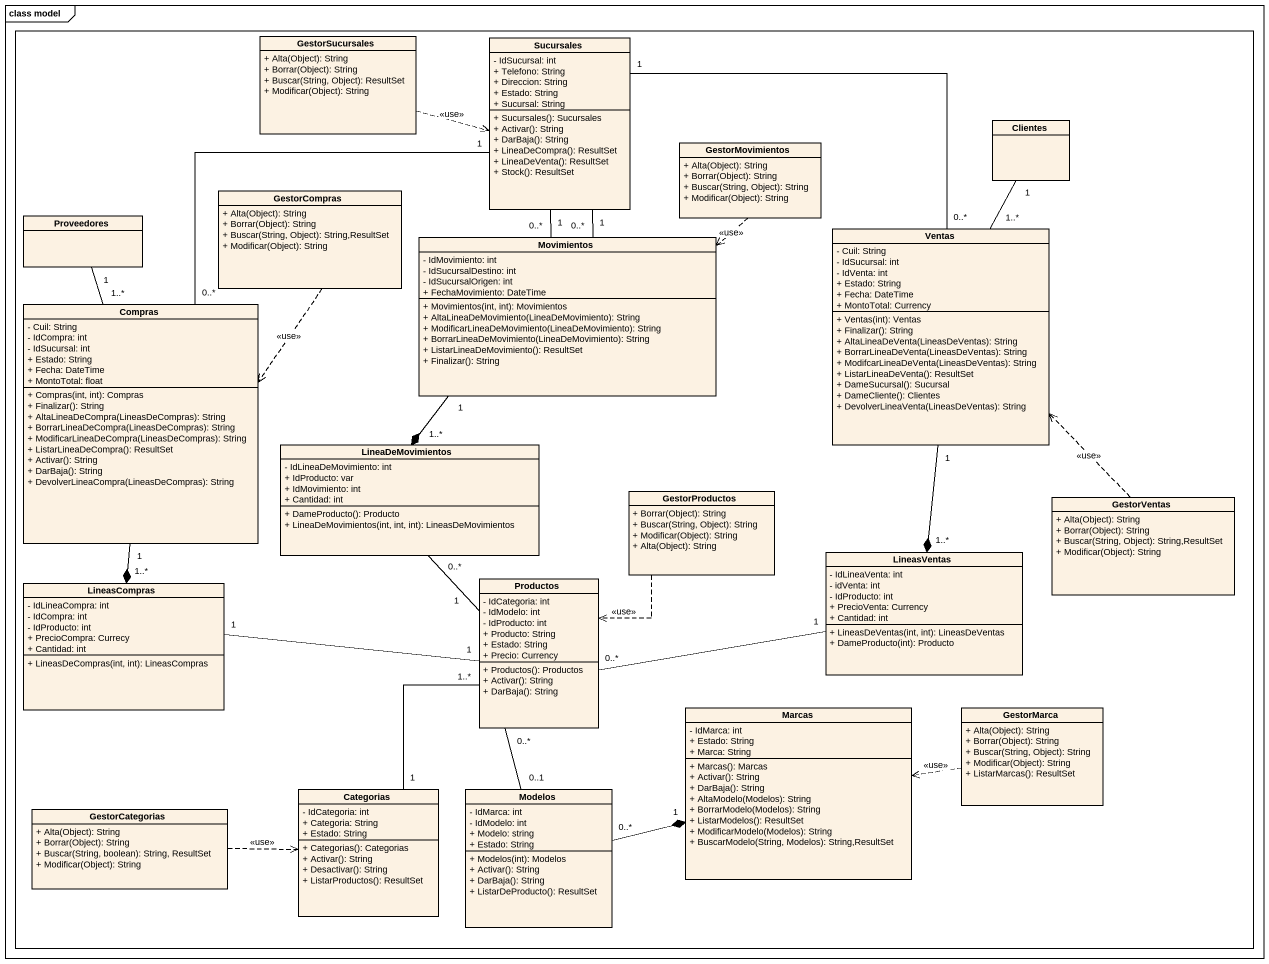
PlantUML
@startuml
mainframe class model
hide circle
hide empty members
skinparam classAttributeIconSize 0
rectangle " " as rectangle1 #FFFFFF {
  class GestorSucursales {
    + Alta(Object): String
    + Borrar(Object): String
    + Buscar(String, Object): ResultSet
    + Modificar(Object): String
  }
  class Sucursales {
    - IdSucursal: int
    + Telefono: String
    + Direccion: String
    + Estado: String
    + Sucursal: String
    + Sucursales(): Sucursales
    + Activar(): String
    + DarBaja(): String
    + LineaDeCompra(): ResultSet
    + LineaDeVenta(): ResultSet
    + Stock(): ResultSet
  }
  class GestorMovimientos {
    + Alta(Object): String
    + Borrar(Object): String
    + Buscar(String, Object): String
    + Modificar(Object): String
  }
  class Clientes
  class GestorCompras {
    + Alta(Object): String
    + Borrar(Object): String
    + Buscar(String, Object): String,ResultSet
    + Modificar(Object): String
  }
  class Proveedores
  class Ventas {
    - Cuil: String
    - IdSucursal: int
    - IdVenta: int
    + Estado: String
    + Fecha: DateTime
    + MontoTotal: Currency
    + Ventas(int): Ventas
    + Finalizar(): String
    + AltaLineaDeVenta(LineasDeVentas): String
    + BorrarLineaDeVenta(LineasDeVentas): String
    + ModifcarLineaDeVenta(LineasDeVentas): String
    + ListarLineaDeVenta(): ResultSet
    + DameSucursal(): Sucursal
    + DameCliente(): Clientes
    + DevolverLineaVenta(LineasDeVentas): String
  }
  class Movimientos {
    - IdMovimiento: int
    - IdSucursalDestino: int
    - IdSucursalOrigen: int
    + FechaMovimiento: DateTime
    + Movimientos(int, int): Movimientos
    + AltaLineaDeMovimiento(LineaDeMovimiento): String
    + ModificarLineaDeMovimiento(LineaDeMovimiento): String
    + BorrarLineaDeMovimiento(LineaDeMovimiento): String
    + ListarLineaDeMovimiento(): ResultSet
    + Finalizar(): String
  }
  class Compras {
    - Cuil: String
    - IdCompra: int
    - IdSucursal: int
    + Estado: String
    + Fecha: DateTime
    + MontoTotal: float
    + Compras(int, int): Compras
    + Finalizar(): String
    + AltaLineaDeCompra(LineasDeCompras): String
    + BorrarLineaDeCompra(LineasDeCompras): String
    + ModificarLineaDeCompra(LineasDeCompras): String
    + ListarLineaDeCompra(): ResultSet
    + Activar(): String
    + DarBaja(): String
    + DevolverLineaCompra(LineasDeCompras): String
  }
  class LineaDeMovimientos {
    - IdLineaDeMovimiento: int
    + IdProducto: var
    + IdMovimiento: int
    + Cantidad: int
    + DameProducto(): Producto
    + LineaDeMovimientos(int, int, int): LineasDeMovimientos
  }
  class GestorProductos {
    + Borrar(Object): String
    + Buscar(String, Object): String
    + Modificar(Object): String
    + Alta(Object): String
  }
  class GestorVentas {
    + Alta(Object): String
    + Borrar(Object): String
    + Buscar(String, Object): String,ResultSet
    + Modificar(Object): String
  }
  class LineasVentas {
    - IdLineaVenta: int
    - idVenta: int
    - IdProducto: int
    + PrecioVenta: Currency
    + Cantidad: int
    + LineasDeVentas(int, int): LineasDeVentas
    + DameProducto(int): Producto
  }
  class LineasCompras {
    - IdLineaCompra: int
    - IdCompra: int
    - IdProducto: int
    + PrecioCompra: Currecy
    + Cantidad: int
    + LineasDeCompras(int, int): LineasCompras
  }
  class Productos {
    - IdCategoria: int
    - IdModelo: int
    - IdProducto: int
    + Producto: String
    + Estado: String
    + Precio: Currency
    + Productos(): Productos
    + Activar(): String
    + DarBaja(): String
  }
  class Marcas {
    - IdMarca: int
    + Estado: String
    + Marca: String
    + Marcas(): Marcas
    + Activar(): String
    + DarBaja(): String
    + AltaModelo(Modelos): String
    + BorrarModelo(Modelos): String
    + ListarModelos(): ResultSet
    + ModificarModelo(Modelos): String
    + BuscarModelo(String, Modelos): String,ResultSet
  }
  class GestorMarca {
    + Alta(Object): String
    + Borrar(Object): String
    + Buscar(String, Object): String
    + Modificar(Object): String
    + ListarMarcas(): ResultSet
  }
  class GestorCategorias {
    + Alta(Object): String
    + Borrar(Object): String
    + Buscar(String, boolean): String, ResultSet
    + Modificar(Object): String
  }
  class Categorias {
    - IdCategoria: int
    + Categoria: String
    + Estado: String
    + Categorias(): Categorias
    + Activar(): String
    + Desactivar(): String
    + ListarProductos(): ResultSet
  }
  class Modelos {
    - IdMarca: int
    - IdModelo: int
    + Modelo: string
    + Estado: String
    + Modelos(int): Modelos
    + Activar(): String
    + DarBaja(): String
    + ListarDeProducto(): ResultSet
  }
}
GestorSucursales .right.> Sucursales : <<use>>
Sucursales "1" -right- "0..*" Ventas
Sucursales "1" -- "0..*" Movimientos
Sucursales "1" -- "0..*" Movimientos
GestorMovimientos ..> Movimientos : <<use>>
Clientes "1" -- "1..*" Ventas
GestorCompras ..> Compras : <<use>>
Proveedores "1" -- "1..*" Compras
Ventas "1" --* "1..*" LineasVentas
Movimientos "1" --* "1..*" LineaDeMovimientos
Compras "0..*" -up- "1" Sucursales
Compras "1" --* "1..*" LineasCompras
LineaDeMovimientos "0..*" -- "1" Productos
GestorProductos ..> Productos : <<use>>
GestorVentas .up.> Ventas : <<use>>
LineasCompras "1" -right- "1" Productos
Productos "0..*" -right- "1" LineasVentas
Productos "1..*" -- "1" Categorias
GestorMarca .left.> Marcas : <<use>>
GestorCategorias .right.> Categorias : <<use>>
Modelos "0..1" -up- "0..*" Productos
Modelos "0..*" -right-* "1" Marcas
@enduml
